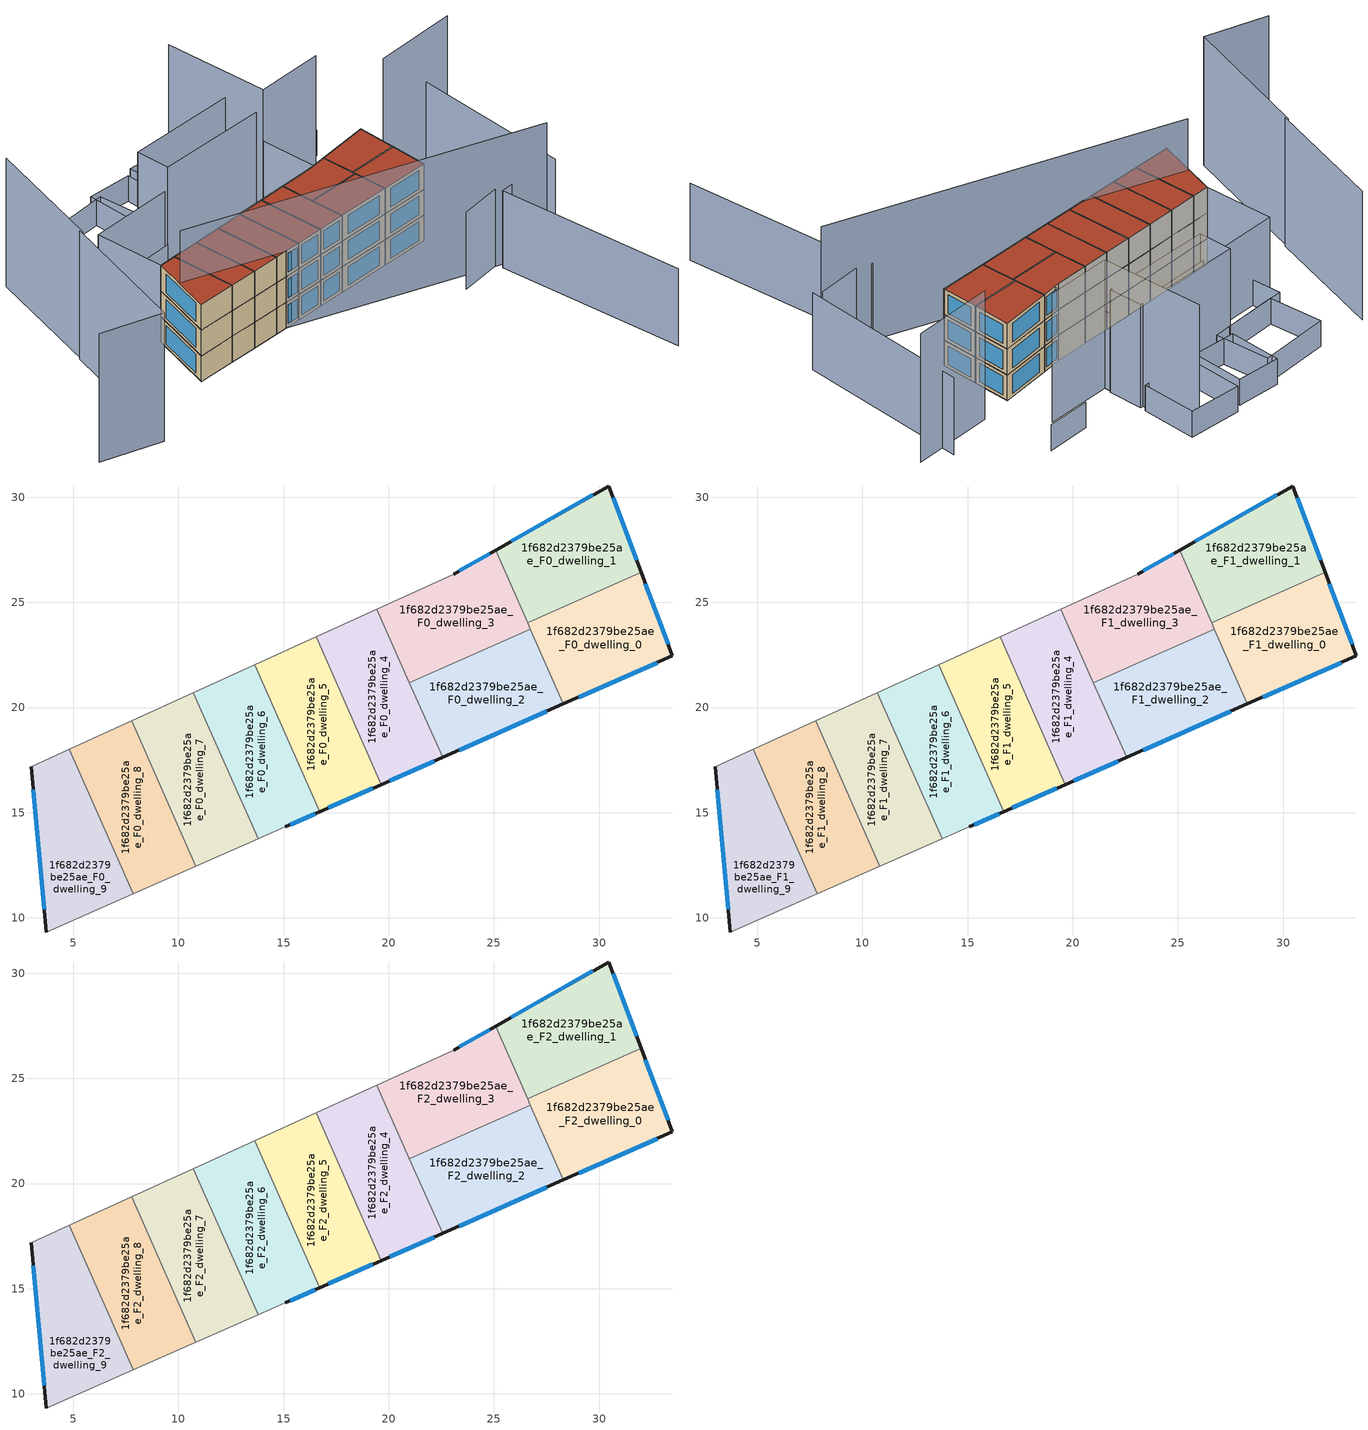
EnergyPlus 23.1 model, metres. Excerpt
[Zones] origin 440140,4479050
1f682d2379be25ae_F0_dwelling_0
 floor ground (EU_floor_Construction): 33.49,22.46 32,26.42 26.6,24.04 28.31,20.17 z0
 wall outside (EU_wall_Construction): 32,26.42 33.49,22.46 28.31,20.17 z0:3
 wall to 1f682d2379be25ae_F0_dwelling_1 (EU_wall_Construction): 26.6,24.04 32,26.42 z0:3
 wall to 1f682d2379be25ae_F0_dwelling_2 (EU_wall_Construction): 28.31,20.17 26.73,23.73 z0:3
 wall to 1f682d2379be25ae_F0_dwelling_3 (EU_wall_Construction): 26.73,23.73 26.6,24.04 z0:3
 window (EU_Window_Construction): 32.2,25.87 33.28,23.01 / 32.77,22.14 29.03,20.49 z0.42:2.58
1f682d2379be25ae_F0_dwelling_1
 floor ground (EU_floor_Construction): 32,26.42 30.45,30.53 25.08,27.47 26.6,24.04 z0
 wall outside (EU_wall_Construction): 25.08,27.47 30.45,30.53 32,26.42 z0:3
 wall to 1f682d2379be25ae_F0_dwelling_3 (EU_wall_Construction): 26.6,24.04 25.08,27.47 z0:3
 window (EU_Window_Construction): 30.66,29.96 31.78,26.99 / 25.82,27.9 29.7,30.11 z0.42:2.58
1f682d2379be25ae_F0_dwelling_2
 floor ground (EU_floor_Construction): 28.31,20.17 26.73,23.73 20.98,21.19 22.56,17.63 z0
 wall outside (EU_wall_Construction): 28.31,20.17 22.56,17.63 z0:3
 wall to 1f682d2379be25ae_F0_dwelling_3 (EU_wall_Construction): 20.98,21.19 26.73,23.73 z0:3
 wall to 1f682d2379be25ae_F0_dwelling_4 (EU_wall_Construction): 22.56,17.63 20.98,21.19 z0:3
 window (EU_Window_Construction): 27.51,19.82 23.36,17.98 z0.42:2.58
1f682d2379be25ae_F0_dwelling_3
 floor ground (EU_floor_Construction): 26.73,23.73 25.08,27.47 23.08,26.34 19.44,24.68 20.98,21.19 z0
 wall outside (EU_wall_Construction): 23.08,26.34 25.08,27.47 z0:3
 wall adiabatic (EU_wall_Construction): 19.44,24.68 23.08,26.34 z0:3
 wall to 1f682d2379be25ae_F0_dwelling_4 (EU_wall_Construction): 20.98,21.19 19.44,24.68 z0:3
 window (EU_Window_Construction): 23.36,26.5 24.8,27.32 z0.42:2.58
1f682d2379be25ae_F0_dwelling_4
 floor ground (EU_floor_Construction): 22.56,17.63 19.44,24.68 16.54,23.36 19.65,16.34 z0
 wall outside (EU_wall_Construction): 22.56,17.63 19.65,16.34 z0:3
 wall to 1f682d2379be25ae_F0_dwelling_5 (EU_wall_Construction): 19.65,16.34 16.54,23.36 z0:3
 wall adiabatic (EU_wall_Construction): 16.54,23.36 19.44,24.68 z0:3
 window (EU_Window_Construction): 22.15,17.45 20.05,16.52 z0.42:2.58
1f682d2379be25ae_F0_dwelling_5
 floor ground (EU_floor_Construction): 19.65,16.34 16.54,23.36 13.64,22.04 16.73,15.05 z0
 wall outside (EU_wall_Construction): 19.65,16.34 16.73,15.05 z0:3
 wall to 1f682d2379be25ae_F0_dwelling_6 (EU_wall_Construction): 16.73,15.05 13.64,22.04 z0:3
 wall adiabatic (EU_wall_Construction): 13.64,22.04 16.54,23.36 z0:3
 window (EU_Window_Construction): 19.24,16.16 17.13,15.23 z0.42:2.58
1f682d2379be25ae_F0_dwelling_6
 floor ground (EU_floor_Construction): 16.73,15.05 13.64,22.04 10.72,20.71 13.79,13.75 15.08,14.32 z0
 wall outside (EU_wall_Construction): 16.73,15.05 15.08,14.32 z0:3
 wall adiabatic (EU_wall_Construction): 15.08,14.32 13.79,13.75 / 10.72,20.71 13.64,22.04 z0:3
 wall to 1f682d2379be25ae_F0_dwelling_7 (EU_wall_Construction): 13.79,13.75 10.72,20.71 z0:3
 window (EU_Window_Construction): 16.5,14.95 15.31,14.42 z0.42:2.58
1f682d2379be25ae_F0_dwelling_7
 floor ground (EU_floor_Construction): 13.79,13.75 10.72,20.71 7.78,19.37 10.84,12.46 z0
 wall to 1f682d2379be25ae_F0_dwelling_8 (EU_wall_Construction): 10.84,12.46 7.78,19.37 z0:3
 wall adiabatic (EU_wall_Construction): 7.78,19.37 10.72,20.71 / 13.79,13.75 10.84,12.46 z0:3
1f682d2379be25ae_F0_dwelling_8
 floor ground (EU_floor_Construction): 10.84,12.46 7.78,19.37 4.83,18.03 7.87,11.15 z0
 wall to 1f682d2379be25ae_F0_dwelling_9 (EU_wall_Construction): 7.87,11.15 4.83,18.03 z0:3
 wall adiabatic (EU_wall_Construction): 4.83,18.03 7.78,19.37 / 10.84,12.46 7.87,11.15 z0:3
1f682d2379be25ae_F0_dwelling_9
 floor ground (EU_floor_Construction): 7.87,11.15 4.83,18.03 3,17.2 3.73,9.33 z0
 wall outside (EU_wall_Construction): 3.73,9.33 3,17.2 z0:3
 wall adiabatic (EU_wall_Construction): 3,17.2 4.83,18.03 / 7.87,11.15 3.73,9.33 z0:3
 window (EU_Window_Construction): 3.63,10.42 3.1,16.1 z0.42:2.58
1f682d2379be25ae_F1_dwelling_0
 floor to 1f682d2379be25ae_F0_dwelling_0 (EU_floor_Construction): 33.49,22.46 32,26.42 26.6,24.04 28.31,20.17 z3
 wall outside (EU_wall_Construction): 32,26.42 33.49,22.46 28.31,20.17 z3:6
 wall to 1f682d2379be25ae_F1_dwelling_1 (EU_wall_Construction): 26.6,24.04 32,26.42 z3:6
 wall to 1f682d2379be25ae_F1_dwelling_2 (EU_wall_Construction): 28.31,20.17 26.73,23.73 z3:6
 wall to 1f682d2379be25ae_F1_dwelling_3 (EU_wall_Construction): 26.73,23.73 26.6,24.04 z3:6
 window (EU_Window_Construction): 32.2,25.87 33.28,23.01 / 32.77,22.14 29.03,20.49 z3.42:5.58
1f682d2379be25ae_F1_dwelling_1
 floor to 1f682d2379be25ae_F0_dwelling_1 (EU_floor_Construction): 32,26.42 30.45,30.53 25.08,27.47 26.6,24.04 z3
 wall outside (EU_wall_Construction): 25.08,27.47 30.45,30.53 32,26.42 z3:6
 wall to 1f682d2379be25ae_F1_dwelling_3 (EU_wall_Construction): 26.6,24.04 25.08,27.47 z3:6
 window (EU_Window_Construction): 30.66,29.96 31.78,26.99 / 25.82,27.9 29.7,30.11 z3.42:5.58
1f682d2379be25ae_F1_dwelling_2
 floor to 1f682d2379be25ae_F0_dwelling_2 (EU_floor_Construction): 28.31,20.17 26.73,23.73 20.98,21.19 22.56,17.63 z3
 wall outside (EU_wall_Construction): 28.31,20.17 22.56,17.63 z3:6
 wall to 1f682d2379be25ae_F1_dwelling_3 (EU_wall_Construction): 20.98,21.19 26.73,23.73 z3:6
 wall to 1f682d2379be25ae_F1_dwelling_4 (EU_wall_Construction): 22.56,17.63 20.98,21.19 z3:6
 window (EU_Window_Construction): 27.51,19.82 23.36,17.98 z3.42:5.58
1f682d2379be25ae_F1_dwelling_3
 floor to 1f682d2379be25ae_F0_dwelling_3 (EU_floor_Construction): 26.73,23.73 25.08,27.47 23.08,26.34 19.44,24.68 20.98,21.19 z3
 wall outside (EU_wall_Construction): 23.08,26.34 25.08,27.47 z3:6
 wall adiabatic (EU_wall_Construction): 19.44,24.68 23.08,26.34 z3:6
 wall to 1f682d2379be25ae_F1_dwelling_4 (EU_wall_Construction): 20.98,21.19 19.44,24.68 z3:6
 window (EU_Window_Construction): 23.36,26.5 24.8,27.32 z3.42:5.58
1f682d2379be25ae_F1_dwelling_4
 floor to 1f682d2379be25ae_F0_dwelling_4 (EU_floor_Construction): 22.56,17.63 19.44,24.68 16.54,23.36 19.65,16.34 z3
 wall outside (EU_wall_Construction): 22.56,17.63 19.65,16.34 z3:6
 wall to 1f682d2379be25ae_F1_dwelling_5 (EU_wall_Construction): 19.65,16.34 16.54,23.36 z3:6
 wall adiabatic (EU_wall_Construction): 16.54,23.36 19.44,24.68 z3:6
 window (EU_Window_Construction): 22.15,17.45 20.05,16.52 z3.42:5.58
1f682d2379be25ae_F1_dwelling_5
 floor to 1f682d2379be25ae_F0_dwelling_5 (EU_floor_Construction): 19.65,16.34 16.54,23.36 13.64,22.04 16.73,15.05 z3
 wall outside (EU_wall_Construction): 19.65,16.34 16.73,15.05 z3:6
 wall to 1f682d2379be25ae_F1_dwelling_6 (EU_wall_Construction): 16.73,15.05 13.64,22.04 z3:6
 wall adiabatic (EU_wall_Construction): 13.64,22.04 16.54,23.36 z3:6
 window (EU_Window_Construction): 19.24,16.16 17.13,15.23 z3.42:5.58
1f682d2379be25ae_F1_dwelling_6
 floor to 1f682d2379be25ae_F0_dwelling_6 (EU_floor_Construction): 16.73,15.05 13.64,22.04 10.72,20.71 13.79,13.75 15.08,14.32 z3
 wall outside (EU_wall_Construction): 16.73,15.05 15.08,14.32 z3:6
 wall adiabatic (EU_wall_Construction): 15.08,14.32 13.79,13.75 / 10.72,20.71 13.64,22.04 z3:6
 wall to 1f682d2379be25ae_F1_dwelling_7 (EU_wall_Construction): 13.79,13.75 10.72,20.71 z3:6
 window (EU_Window_Construction): 16.5,14.95 15.31,14.42 z3.42:5.58
1f682d2379be25ae_F1_dwelling_7
 floor to 1f682d2379be25ae_F0_dwelling_7 (EU_floor_Construction): 13.79,13.75 10.72,20.71 7.78,19.37 10.84,12.46 z3
 wall to 1f682d2379be25ae_F1_dwelling_8 (EU_wall_Construction): 10.84,12.46 7.78,19.37 z3:6
 wall adiabatic (EU_wall_Construction): 7.78,19.37 10.72,20.71 / 13.79,13.75 10.84,12.46 z3:6
1f682d2379be25ae_F1_dwelling_8
 floor to 1f682d2379be25ae_F0_dwelling_8 (EU_floor_Construction): 10.84,12.46 7.78,19.37 4.83,18.03 7.87,11.15 z3
 wall to 1f682d2379be25ae_F1_dwelling_9 (EU_wall_Construction): 7.87,11.15 4.83,18.03 z3:6
 wall adiabatic (EU_wall_Construction): 4.83,18.03 7.78,19.37 / 10.84,12.46 7.87,11.15 z3:6
1f682d2379be25ae_F1_dwelling_9
 floor to 1f682d2379be25ae_F0_dwelling_9 (EU_floor_Construction): 7.87,11.15 4.83,18.03 3,17.2 3.73,9.33 z3
 wall outside (EU_wall_Construction): 3.73,9.33 3,17.2 z3:6
 wall adiabatic (EU_wall_Construction): 3,17.2 4.83,18.03 / 7.87,11.15 3.73,9.33 z3:6
 window (EU_Window_Construction): 3.63,10.42 3.1,16.1 z3.42:5.58
1f682d2379be25ae_F2_dwelling_0
 floor to 1f682d2379be25ae_F1_dwelling_0 (EU_floor_Construction): 33.49,22.46 32,26.42 26.6,24.04 28.31,20.17 z6
 wall outside (EU_wall_Construction): 32,26.42 33.49,22.46 28.31,20.17 z6:9
 wall to 1f682d2379be25ae_F2_dwelling_1 (EU_wall_Construction): 26.6,24.04 32,26.42 z6:9
 wall to 1f682d2379be25ae_F2_dwelling_2 (EU_wall_Construction): 28.31,20.17 26.73,23.73 z6:9
 wall to 1f682d2379be25ae_F2_dwelling_3 (EU_wall_Construction): 26.73,23.73 26.6,24.04 z6:9
 window (EU_Window_Construction): 32.2,25.87 33.28,23.01 / 32.77,22.14 29.03,20.49 z6.42:8.58
 roof outside (EU_roof_Construction): 32,26.42 33.49,22.46 28.31,20.17 26.6,24.04 z9
1f682d2379be25ae_F2_dwelling_1
 floor to 1f682d2379be25ae_F1_dwelling_1 (EU_floor_Construction): 32,26.42 30.45,30.53 25.08,27.47 26.6,24.04 z6
 wall outside (EU_wall_Construction): 25.08,27.47 30.45,30.53 32,26.42 z6:9
 wall to 1f682d2379be25ae_F2_dwelling_3 (EU_wall_Construction): 26.6,24.04 25.08,27.47 z6:9
 window (EU_Window_Construction): 30.66,29.96 31.78,26.99 / 25.82,27.9 29.7,30.11 z6.42:8.58
 roof outside (EU_roof_Construction): 30.45,30.53 32,26.42 26.6,24.04 25.08,27.47 z9
1f682d2379be25ae_F2_dwelling_2
 floor to 1f682d2379be25ae_F1_dwelling_2 (EU_floor_Construction): 28.31,20.17 26.73,23.73 20.98,21.19 22.56,17.63 z6
 wall outside (EU_wall_Construction): 28.31,20.17 22.56,17.63 z6:9
 wall to 1f682d2379be25ae_F2_dwelling_3 (EU_wall_Construction): 20.98,21.19 26.73,23.73 z6:9
 wall to 1f682d2379be25ae_F2_dwelling_4 (EU_wall_Construction): 22.56,17.63 20.98,21.19 z6:9
 window (EU_Window_Construction): 27.51,19.82 23.36,17.98 z6.42:8.58
 roof outside (EU_roof_Construction): 26.73,23.73 28.31,20.17 22.56,17.63 20.98,21.19 z9
1f682d2379be25ae_F2_dwelling_3
 floor to 1f682d2379be25ae_F1_dwelling_3 (EU_floor_Construction): 26.73,23.73 25.08,27.47 23.08,26.34 19.44,24.68 20.98,21.19 z6
 wall outside (EU_wall_Construction): 23.08,26.34 25.08,27.47 z6:9
 wall adiabatic (EU_wall_Construction): 19.44,24.68 23.08,26.34 z6:9
 wall to 1f682d2379be25ae_F2_dwelling_4 (EU_wall_Construction): 20.98,21.19 19.44,24.68 z6:9
 window (EU_Window_Construction): 23.36,26.5 24.8,27.32 z6.42:8.58
 roof outside (EU_roof_Construction): 25.08,27.47 26.73,23.73 20.98,21.19 19.44,24.68 23.08,26.34 z9
1f682d2379be25ae_F2_dwelling_4
 floor to 1f682d2379be25ae_F1_dwelling_4 (EU_floor_Construction): 22.56,17.63 19.44,24.68 16.54,23.36 19.65,16.34 z6
 wall outside (EU_wall_Construction): 22.56,17.63 19.65,16.34 z6:9
 wall to 1f682d2379be25ae_F2_dwelling_5 (EU_wall_Construction): 19.65,16.34 16.54,23.36 z6:9
 wall adiabatic (EU_wall_Construction): 16.54,23.36 19.44,24.68 z6:9
 window (EU_Window_Construction): 22.15,17.45 20.05,16.52 z6.42:8.58
 roof outside (EU_roof_Construction): 19.44,24.68 22.56,17.63 19.65,16.34 16.54,23.36 z9
1f682d2379be25ae_F2_dwelling_5
 floor to 1f682d2379be25ae_F1_dwelling_5 (EU_floor_Construction): 19.65,16.34 16.54,23.36 13.64,22.04 16.73,15.05 z6
 wall outside (EU_wall_Construction): 19.65,16.34 16.73,15.05 z6:9
 wall to 1f682d2379be25ae_F2_dwelling_6 (EU_wall_Construction): 16.73,15.05 13.64,22.04 z6:9
 wall adiabatic (EU_wall_Construction): 13.64,22.04 16.54,23.36 z6:9
 window (EU_Window_Construction): 19.24,16.16 17.13,15.23 z6.42:8.58
 roof outside (EU_roof_Construction): 16.54,23.36 19.65,16.34 16.73,15.05 13.64,22.04 z9
1f682d2379be25ae_F2_dwelling_6
 floor to 1f682d2379be25ae_F1_dwelling_6 (EU_floor_Construction): 16.73,15.05 13.64,22.04 10.72,20.71 13.79,13.75 15.08,14.32 z6
 wall outside (EU_wall_Construction): 16.73,15.05 15.08,14.32 z6:9
 wall adiabatic (EU_wall_Construction): 15.08,14.32 13.79,13.75 / 10.72,20.71 13.64,22.04 z6:9
 wall to 1f682d2379be25ae_F2_dwelling_7 (EU_wall_Construction): 13.79,13.75 10.72,20.71 z6:9
 window (EU_Window_Construction): 16.5,14.95 15.31,14.42 z6.42:8.58
 roof outside (EU_roof_Construction): 13.64,22.04 16.73,15.05 15.08,14.32 13.79,13.75 10.72,20.71 z9
1f682d2379be25ae_F2_dwelling_7
 floor to 1f682d2379be25ae_F1_dwelling_7 (EU_floor_Construction): 13.79,13.75 10.72,20.71 7.78,19.37 10.84,12.46 z6
 wall to 1f682d2379be25ae_F2_dwelling_8 (EU_wall_Construction): 10.84,12.46 7.78,19.37 z6:9
 wall adiabatic (EU_wall_Construction): 7.78,19.37 10.72,20.71 / 13.79,13.75 10.84,12.46 z6:9
 roof outside (EU_roof_Construction): 10.72,20.71 13.79,13.75 10.84,12.46 7.78,19.37 z9
1f682d2379be25ae_F2_dwelling_8
 floor to 1f682d2379be25ae_F1_dwelling_8 (EU_floor_Construction): 10.84,12.46 7.78,19.37 4.83,18.03 7.87,11.15 z6
 wall to 1f682d2379be25ae_F2_dwelling_9 (EU_wall_Construction): 7.87,11.15 4.83,18.03 z6:9
 wall adiabatic (EU_wall_Construction): 4.83,18.03 7.78,19.37 / 10.84,12.46 7.87,11.15 z6:9
 roof outside (EU_roof_Construction): 7.78,19.37 10.84,12.46 7.87,11.15 4.83,18.03 z9
1f682d2379be25ae_F2_dwelling_9
 floor to 1f682d2379be25ae_F1_dwelling_9 (EU_floor_Construction): 7.87,11.15 4.83,18.03 3,17.2 3.73,9.33 z6
 wall outside (EU_wall_Construction): 3.73,9.33 3,17.2 z6:9
 wall adiabatic (EU_wall_Construction): 3,17.2 4.83,18.03 / 7.87,11.15 3.73,9.33 z6:9
 window (EU_Window_Construction): 3.63,10.42 3.1,16.1 z6.42:8.58
 roof outside (EU_roof_Construction): 4.83,18.03 7.87,11.15 3.73,9.33 3,17.2 z9
shading: 33.66,13.12 38.06,15.64 / 48.18,-4.35 38.42,15.02 / 38.42,15.02 44.37,18.01 / 45.33,17.78 39.05,36.83 / 23.66,26.6 3,17.2 / 3,17.2 -0.31,24.46 / -0.31,24.46 20.35,33.86 / 20.35,33.86 23.66,26.6 z0:9; 3.5,13.7 43.5,15.87 / -5.32,17.82 -3.83,1.51 / -3.83,1.51 -11.06,0.85 / -6.58,32.13 -5.14,17.55 / 28.05,35.72 20.95,32.46 / 20.95,32.46 15.95,43.36 / 42.51,36.64 33.79,32.5 z0:15; 30.17,40.11 25.53,37.91 / 9.51,28.53 2.24,25.01 / 2.24,25.01 0.52,28.55 / 0.52,28.55 7.8,32.07 / 7.8,32.07 9.51,28.53 / 9.18,32.78 1.8,29.06 / 1.8,29.06 -1.03,34.69 / -1.03,34.69 6.35,38.41 / 6.35,38.41 9.18,32.78 / 10.36,40.58 12.44,34.85 / 12.44,34.85 7.64,33.11 / 7.64,33.11 5.56,38.84 / 5.56,38.84 10.36,40.58 / 13.24,35.53 11.02,41.56 / 11.02,41.56 16.82,43.69 / 16.82,43.69 19.04,37.66 / 19.04,37.66 13.24,35.53 z0:3; 7.3,31.84 19.23,36.97 / 19.23,36.97 20.79,33.35 / 20.79,33.35 8.86,28.22 / 8.86,28.22 7.3,31.84 z0:12
[Building]
EU S2 Campaign: North Axis=0; Terrain=City; Solar Distribution=FullExterior
[Site:Location]
Madrid: Latitude=40.5; Longitude=-3.5; Time Zone=1; Elevation=609
[SizingPeriod:WeatherFileDays]
AnnualSizingPeriod: Begin Month=1; Begin Day of Month=1; End Month=12; End Day of Month=31; Day of Week for Start Day=Monday; Use Weather File Daylight Saving Period=No; Use Weather File Rain and Snow Indicators=No
[MATERIAL]
EU_InternalMass_Material: Roughness=MediumRough; Thickness=0.1; Conductivity=1; Density=1800; Specific Heat=900; Thermal Absorptance=0.9; Solar Absorptance=0.7; Visible Absorptance=0.7
[MATERIAL:NOMASS] Roughness=MediumRough; Thermal Absorptance=0.9; Solar Absorptance=0.7; Visible Absorptance=0.7
Name | Thermal Resistance
EU_wall_NoMass | 1.60022
EU_roof_NoMass | 1.57597
EU_floor_NoMass | 0.470652
[WINDOWMATERIAL:SIMPLEGLAZINGSYSTEM]
EU_Window_SimpleGlazing: UFactor=3.28802; Solar Heat Gain Coefficient=0.85; Visible Transmittance=0.85
[CONSTRUCTION]
EU_wall_Construction: EU_wall_NoMass
EU_roof_Construction: EU_roof_NoMass
EU_floor_Construction: EU_floor_NoMass
EU_InternalMass_Construction: EU_InternalMass_Material
EU_Window_Construction: EU_Window_SimpleGlazing
[ZONE] Type=1; Multiplier=1; Ceiling Height=autocalculate; Floor Area=autocalculate; Part of Total Floor Area=Yes
Name | Volume
1f682d2379be25ae_F0_dwelling_0; 1f682d2379be25ae_F1_dwelling_0; 1f682d2379be25ae_F2_dwelling_0; 1f682d2379be25ae_F0_dwelling_4; 1f682d2379be25ae_F1_dwelling_4; 1f682d2379be25ae_F2_dwelling_4 | 73.4059
1f682d2379be25ae_F0_dwelling_1; 1f682d2379be25ae_F1_dwelling_1; 1f682d2379be25ae_F2_dwelling_1 | 73.4246
1f682d2379be25ae_F0_dwelling_2; 1f682d2379be25ae_F1_dwelling_2; 1f682d2379be25ae_F2_dwelling_2 | 73.4147
1f682d2379be25ae_F0_dwelling_3; 1f682d2379be25ae_F1_dwelling_3; 1f682d2379be25ae_F2_dwelling_3 | 73.4033
1f682d2379be25ae_F0_dwelling_5; 1f682d2379be25ae_F1_dwelling_5; 1f682d2379be25ae_F2_dwelling_5 | 73.3989
1f682d2379be25ae_F0_dwelling_6; 1f682d2379be25ae_F1_dwelling_6; 1f682d2379be25ae_F2_dwelling_6 | 73.4187
1f682d2379be25ae_F0_dwelling_7; 1f682d2379be25ae_F1_dwelling_7; 1f682d2379be25ae_F2_dwelling_7 | 73.4114
1f682d2379be25ae_F0_dwelling_8; 1f682d2379be25ae_F1_dwelling_8; 1f682d2379be25ae_F2_dwelling_8 | 73.407
1f682d2379be25ae_F0_dwelling_9; 1f682d2379be25ae_F1_dwelling_9; 1f682d2379be25ae_F2_dwelling_9 | 73.4106
[INTERNALMASS] Construction=EU_InternalMass_Construction
Name | Zone or ZoneList | Surface Area
1f682d2379be25ae_F0_dwelling_0_EU_InternalMass | 1f682d2379be25ae_F0_dwelling_0 | 24.4673
1f682d2379be25ae_F0_dwelling_1_EU_InternalMass | 1f682d2379be25ae_F0_dwelling_1 | 24.473
1f682d2379be25ae_F0_dwelling_2_EU_InternalMass | 1f682d2379be25ae_F0_dwelling_2 | 24.4724
1f682d2379be25ae_F0_dwelling_3_EU_InternalMass | 1f682d2379be25ae_F0_dwelling_3 | 24.4677
1f682d2379be25ae_F0_dwelling_4_EU_InternalMass | 1f682d2379be25ae_F0_dwelling_4 | 24.4688
1f682d2379be25ae_F0_dwelling_5_EU_InternalMass | 1f682d2379be25ae_F0_dwelling_5 | 24.4663
1f682d2379be25ae_F0_dwelling_6_EU_InternalMass | 1f682d2379be25ae_F0_dwelling_6 | 24.473
1f682d2379be25ae_F0_dwelling_7_EU_InternalMass | 1f682d2379be25ae_F0_dwelling_7 | 24.4704
1f682d2379be25ae_F0_dwelling_8_EU_InternalMass | 1f682d2379be25ae_F0_dwelling_8 | 24.469
1f682d2379be25ae_F0_dwelling_9_EU_InternalMass | 1f682d2379be25ae_F0_dwelling_9 | 24.4702
1f682d2379be25ae_F1_dwelling_0_EU_InternalMass | 1f682d2379be25ae_F1_dwelling_0 | 24.4673
1f682d2379be25ae_F1_dwelling_1_EU_InternalMass | 1f682d2379be25ae_F1_dwelling_1 | 24.473
1f682d2379be25ae_F1_dwelling_2_EU_InternalMass | 1f682d2379be25ae_F1_dwelling_2 | 24.4724
1f682d2379be25ae_F1_dwelling_3_EU_InternalMass | 1f682d2379be25ae_F1_dwelling_3 | 24.4677
1f682d2379be25ae_F1_dwelling_4_EU_InternalMass | 1f682d2379be25ae_F1_dwelling_4 | 24.4688
1f682d2379be25ae_F1_dwelling_5_EU_InternalMass | 1f682d2379be25ae_F1_dwelling_5 | 24.4663
1f682d2379be25ae_F1_dwelling_6_EU_InternalMass | 1f682d2379be25ae_F1_dwelling_6 | 24.473
1f682d2379be25ae_F1_dwelling_7_EU_InternalMass | 1f682d2379be25ae_F1_dwelling_7 | 24.4704
1f682d2379be25ae_F1_dwelling_8_EU_InternalMass | 1f682d2379be25ae_F1_dwelling_8 | 24.469
1f682d2379be25ae_F1_dwelling_9_EU_InternalMass | 1f682d2379be25ae_F1_dwelling_9 | 24.4702
1f682d2379be25ae_F2_dwelling_0_EU_InternalMass | 1f682d2379be25ae_F2_dwelling_0 | 24.4673
1f682d2379be25ae_F2_dwelling_1_EU_InternalMass | 1f682d2379be25ae_F2_dwelling_1 | 24.473
1f682d2379be25ae_F2_dwelling_2_EU_InternalMass | 1f682d2379be25ae_F2_dwelling_2 | 24.4724
1f682d2379be25ae_F2_dwelling_3_EU_InternalMass | 1f682d2379be25ae_F2_dwelling_3 | 24.4677
1f682d2379be25ae_F2_dwelling_4_EU_InternalMass | 1f682d2379be25ae_F2_dwelling_4 | 24.4688
1f682d2379be25ae_F2_dwelling_5_EU_InternalMass | 1f682d2379be25ae_F2_dwelling_5 | 24.4663
1f682d2379be25ae_F2_dwelling_6_EU_InternalMass | 1f682d2379be25ae_F2_dwelling_6 | 24.473
1f682d2379be25ae_F2_dwelling_7_EU_InternalMass | 1f682d2379be25ae_F2_dwelling_7 | 24.4704
1f682d2379be25ae_F2_dwelling_8_EU_InternalMass | 1f682d2379be25ae_F2_dwelling_8 | 24.469
1f682d2379be25ae_F2_dwelling_9_EU_InternalMass | 1f682d2379be25ae_F2_dwelling_9 | 24.4702
[OTHEREQUIPMENT] Fuel Type=Electricity; Design Level Calculation Method=Watts/Area; Power per Zone Floor Area=1; Fraction Latent=0; Fraction Radiant=0; Fraction Lost=0; Carbon Dioxide Generation Rate=0; EndUse Subcategory=EU_Step8_InternalGains
Name | Zone or ZoneList or Space or SpaceList | Schedule
EU_Step8_InternalGain_1f682d2379be25ae_F0_dwelling_0_f000 | 1f682d2379be25ae_F0_dwelling_0 | EU_Step8_GainSchedule_1f682d2379be25ae_F0_dwelling_0_f000
EU_Step8_InternalGain_1f682d2379be25ae_F0_dwelling_1_f000 | 1f682d2379be25ae_F0_dwelling_1 | EU_Step8_GainSchedule_1f682d2379be25ae_F0_dwelling_1_f000
EU_Step8_InternalGain_1f682d2379be25ae_F0_dwelling_2_f000 | 1f682d2379be25ae_F0_dwelling_2 | EU_Step8_GainSchedule_1f682d2379be25ae_F0_dwelling_2_f000
EU_Step8_InternalGain_1f682d2379be25ae_F0_dwelling_3_f000 | 1f682d2379be25ae_F0_dwelling_3 | EU_Step8_GainSchedule_1f682d2379be25ae_F0_dwelling_3_f000
EU_Step8_InternalGain_1f682d2379be25ae_F0_dwelling_4_f000 | 1f682d2379be25ae_F0_dwelling_4 | EU_Step8_GainSchedule_1f682d2379be25ae_F0_dwelling_4_f000
EU_Step8_InternalGain_1f682d2379be25ae_F0_dwelling_5_f000 | 1f682d2379be25ae_F0_dwelling_5 | EU_Step8_GainSchedule_1f682d2379be25ae_F0_dwelling_5_f000
EU_Step8_InternalGain_1f682d2379be25ae_F0_dwelling_6_f000 | 1f682d2379be25ae_F0_dwelling_6 | EU_Step8_GainSchedule_1f682d2379be25ae_F0_dwelling_6_f000
EU_Step8_InternalGain_1f682d2379be25ae_F0_dwelling_7_f000 | 1f682d2379be25ae_F0_dwelling_7 | EU_Step8_GainSchedule_1f682d2379be25ae_F0_dwelling_7_f000
EU_Step8_InternalGain_1f682d2379be25ae_F0_dwelling_8_f000 | 1f682d2379be25ae_F0_dwelling_8 | EU_Step8_GainSchedule_1f682d2379be25ae_F0_dwelling_8_f000
EU_Step8_InternalGain_1f682d2379be25ae_F0_dwelling_9_f000 | 1f682d2379be25ae_F0_dwelling_9 | EU_Step8_GainSchedule_1f682d2379be25ae_F0_dwelling_9_f000
EU_Step8_InternalGain_1f682d2379be25ae_F1_dwelling_0_f000 | 1f682d2379be25ae_F1_dwelling_0 | EU_Step8_GainSchedule_1f682d2379be25ae_F1_dwelling_0_f000
EU_Step8_InternalGain_1f682d2379be25ae_F1_dwelling_1_f000 | 1f682d2379be25ae_F1_dwelling_1 | EU_Step8_GainSchedule_1f682d2379be25ae_F1_dwelling_1_f000
EU_Step8_InternalGain_1f682d2379be25ae_F1_dwelling_2_f000 | 1f682d2379be25ae_F1_dwelling_2 | EU_Step8_GainSchedule_1f682d2379be25ae_F1_dwelling_2_f000
EU_Step8_InternalGain_1f682d2379be25ae_F1_dwelling_3_f000 | 1f682d2379be25ae_F1_dwelling_3 | EU_Step8_GainSchedule_1f682d2379be25ae_F1_dwelling_3_f000
EU_Step8_InternalGain_1f682d2379be25ae_F1_dwelling_4_f000 | 1f682d2379be25ae_F1_dwelling_4 | EU_Step8_GainSchedule_1f682d2379be25ae_F1_dwelling_4_f000
EU_Step8_InternalGain_1f682d2379be25ae_F1_dwelling_5_f000 | 1f682d2379be25ae_F1_dwelling_5 | EU_Step8_GainSchedule_1f682d2379be25ae_F1_dwelling_5_f000
EU_Step8_InternalGain_1f682d2379be25ae_F1_dwelling_6_f000 | 1f682d2379be25ae_F1_dwelling_6 | EU_Step8_GainSchedule_1f682d2379be25ae_F1_dwelling_6_f000
EU_Step8_InternalGain_1f682d2379be25ae_F1_dwelling_7_f000 | 1f682d2379be25ae_F1_dwelling_7 | EU_Step8_GainSchedule_1f682d2379be25ae_F1_dwelling_7_f000
EU_Step8_InternalGain_1f682d2379be25ae_F1_dwelling_8_f000 | 1f682d2379be25ae_F1_dwelling_8 | EU_Step8_GainSchedule_1f682d2379be25ae_F1_dwelling_8_f000
EU_Step8_InternalGain_1f682d2379be25ae_F1_dwelling_9_f000 | 1f682d2379be25ae_F1_dwelling_9 | EU_Step8_GainSchedule_1f682d2379be25ae_F1_dwelling_9_f000
EU_Step8_InternalGain_1f682d2379be25ae_F2_dwelling_0_f000 | 1f682d2379be25ae_F2_dwelling_0 | EU_Step8_GainSchedule_1f682d2379be25ae_F2_dwelling_0_f000
EU_Step8_InternalGain_1f682d2379be25ae_F2_dwelling_1_f000 | 1f682d2379be25ae_F2_dwelling_1 | EU_Step8_GainSchedule_1f682d2379be25ae_F2_dwelling_1_f000
EU_Step8_InternalGain_1f682d2379be25ae_F2_dwelling_2_f000 | 1f682d2379be25ae_F2_dwelling_2 | EU_Step8_GainSchedule_1f682d2379be25ae_F2_dwelling_2_f000
EU_Step8_InternalGain_1f682d2379be25ae_F2_dwelling_3_f000 | 1f682d2379be25ae_F2_dwelling_3 | EU_Step8_GainSchedule_1f682d2379be25ae_F2_dwelling_3_f000
EU_Step8_InternalGain_1f682d2379be25ae_F2_dwelling_4_f000 | 1f682d2379be25ae_F2_dwelling_4 | EU_Step8_GainSchedule_1f682d2379be25ae_F2_dwelling_4_f000
EU_Step8_InternalGain_1f682d2379be25ae_F2_dwelling_5_f000 | 1f682d2379be25ae_F2_dwelling_5 | EU_Step8_GainSchedule_1f682d2379be25ae_F2_dwelling_5_f000
EU_Step8_InternalGain_1f682d2379be25ae_F2_dwelling_6_f000 | 1f682d2379be25ae_F2_dwelling_6 | EU_Step8_GainSchedule_1f682d2379be25ae_F2_dwelling_6_f000
EU_Step8_InternalGain_1f682d2379be25ae_F2_dwelling_7_f000 | 1f682d2379be25ae_F2_dwelling_7 | EU_Step8_GainSchedule_1f682d2379be25ae_F2_dwelling_7_f000
EU_Step8_InternalGain_1f682d2379be25ae_F2_dwelling_8_f000 | 1f682d2379be25ae_F2_dwelling_8 | EU_Step8_GainSchedule_1f682d2379be25ae_F2_dwelling_8_f000
EU_Step8_InternalGain_1f682d2379be25ae_F2_dwelling_9_f000 | 1f682d2379be25ae_F2_dwelling_9 | EU_Step8_GainSchedule_1f682d2379be25ae_F2_dwelling_9_f000
[ZONEVENTILATION:DESIGNFLOWRATE] Schedule=EU_AlwaysOn; Design Flow Rate Calculation Method=AirChanges/Hour; Air Changes per Hour=0.480704; Ventilation Type=Natural; Fan Pressure Rise=0; Fan Total Efficiency=1; Constant Term Coefficient=1; Temperature Term Coefficient=0; Velocity Term Coefficient=0; Velocity Squared Term Coefficient=0; Minimum Indoor Temperature=-100; Maximum Indoor Temperature=100; Delta Temperature=-100; Minimum Outdoor Temperature=-100; Maximum Outdoor Temperature=100; Maximum Wind Speed=40
Name | Zone or ZoneList or Space or SpaceList
EU_ConstantAir_1f682d2379be25ae_F0_dwelling_0 | 1f682d2379be25ae_F0_dwelling_0
EU_ConstantAir_1f682d2379be25ae_F0_dwelling_1 | 1f682d2379be25ae_F0_dwelling_1
EU_ConstantAir_1f682d2379be25ae_F0_dwelling_2 | 1f682d2379be25ae_F0_dwelling_2
EU_ConstantAir_1f682d2379be25ae_F0_dwelling_3 | 1f682d2379be25ae_F0_dwelling_3
EU_ConstantAir_1f682d2379be25ae_F0_dwelling_4 | 1f682d2379be25ae_F0_dwelling_4
EU_ConstantAir_1f682d2379be25ae_F0_dwelling_5 | 1f682d2379be25ae_F0_dwelling_5
EU_ConstantAir_1f682d2379be25ae_F0_dwelling_6 | 1f682d2379be25ae_F0_dwelling_6
EU_ConstantAir_1f682d2379be25ae_F0_dwelling_7 | 1f682d2379be25ae_F0_dwelling_7
EU_ConstantAir_1f682d2379be25ae_F0_dwelling_8 | 1f682d2379be25ae_F0_dwelling_8
EU_ConstantAir_1f682d2379be25ae_F0_dwelling_9 | 1f682d2379be25ae_F0_dwelling_9
EU_ConstantAir_1f682d2379be25ae_F1_dwelling_0 | 1f682d2379be25ae_F1_dwelling_0
EU_ConstantAir_1f682d2379be25ae_F1_dwelling_1 | 1f682d2379be25ae_F1_dwelling_1
EU_ConstantAir_1f682d2379be25ae_F1_dwelling_2 | 1f682d2379be25ae_F1_dwelling_2
EU_ConstantAir_1f682d2379be25ae_F1_dwelling_3 | 1f682d2379be25ae_F1_dwelling_3
EU_ConstantAir_1f682d2379be25ae_F1_dwelling_4 | 1f682d2379be25ae_F1_dwelling_4
EU_ConstantAir_1f682d2379be25ae_F1_dwelling_5 | 1f682d2379be25ae_F1_dwelling_5
EU_ConstantAir_1f682d2379be25ae_F1_dwelling_6 | 1f682d2379be25ae_F1_dwelling_6
EU_ConstantAir_1f682d2379be25ae_F1_dwelling_7 | 1f682d2379be25ae_F1_dwelling_7
EU_ConstantAir_1f682d2379be25ae_F1_dwelling_8 | 1f682d2379be25ae_F1_dwelling_8
EU_ConstantAir_1f682d2379be25ae_F1_dwelling_9 | 1f682d2379be25ae_F1_dwelling_9
EU_ConstantAir_1f682d2379be25ae_F2_dwelling_0 | 1f682d2379be25ae_F2_dwelling_0
EU_ConstantAir_1f682d2379be25ae_F2_dwelling_1 | 1f682d2379be25ae_F2_dwelling_1
EU_ConstantAir_1f682d2379be25ae_F2_dwelling_2 | 1f682d2379be25ae_F2_dwelling_2
EU_ConstantAir_1f682d2379be25ae_F2_dwelling_3 | 1f682d2379be25ae_F2_dwelling_3
EU_ConstantAir_1f682d2379be25ae_F2_dwelling_4 | 1f682d2379be25ae_F2_dwelling_4
EU_ConstantAir_1f682d2379be25ae_F2_dwelling_5 | 1f682d2379be25ae_F2_dwelling_5
EU_ConstantAir_1f682d2379be25ae_F2_dwelling_6 | 1f682d2379be25ae_F2_dwelling_6
EU_ConstantAir_1f682d2379be25ae_F2_dwelling_7 | 1f682d2379be25ae_F2_dwelling_7
EU_ConstantAir_1f682d2379be25ae_F2_dwelling_8 | 1f682d2379be25ae_F2_dwelling_8
EU_ConstantAir_1f682d2379be25ae_F2_dwelling_9 | 1f682d2379be25ae_F2_dwelling_9
[HVACTEMPLATE:THERMOSTAT] Constant Heating Setpoint=20; Constant Cooling Setpoint=50
EU_HeatOnly_1f682d2379be25ae_F0_dwelling_0; EU_HeatOnly_1f682d2379be25ae_F0_dwelling_1; EU_HeatOnly_1f682d2379be25ae_F0_dwelling_2; EU_HeatOnly_1f682d2379be25ae_F0_dwelling_3; EU_HeatOnly_1f682d2379be25ae_F0_dwelling_4; EU_HeatOnly_1f682d2379be25ae_F0_dwelling_5; EU_HeatOnly_1f682d2379be25ae_F0_dwelling_6; EU_HeatOnly_1f682d2379be25ae_F0_dwelling_7; EU_HeatOnly_1f682d2379be25ae_F0_dwelling_8; EU_HeatOnly_1f682d2379be25ae_F0_dwelling_9; EU_HeatOnly_1f682d2379be25ae_F1_dwelling_0; EU_HeatOnly_1f682d2379be25ae_F1_dwelling_1; EU_HeatOnly_1f682d2379be25ae_F1_dwelling_2; EU_HeatOnly_1f682d2379be25ae_F1_dwelling_3; EU_HeatOnly_1f682d2379be25ae_F1_dwelling_4; EU_HeatOnly_1f682d2379be25ae_F1_dwelling_5; EU_HeatOnly_1f682d2379be25ae_F1_dwelling_6; EU_HeatOnly_1f682d2379be25ae_F1_dwelling_7; EU_HeatOnly_1f682d2379be25ae_F1_dwelling_8; EU_HeatOnly_1f682d2379be25ae_F1_dwelling_9; EU_HeatOnly_1f682d2379be25ae_F2_dwelling_0; EU_HeatOnly_1f682d2379be25ae_F2_dwelling_1; EU_HeatOnly_1f682d2379be25ae_F2_dwelling_2; EU_HeatOnly_1f682d2379be25ae_F2_dwelling_3; EU_HeatOnly_1f682d2379be25ae_F2_dwelling_4; EU_HeatOnly_1f682d2379be25ae_F2_dwelling_5; EU_HeatOnly_1f682d2379be25ae_F2_dwelling_6; EU_HeatOnly_1f682d2379be25ae_F2_dwelling_7; EU_HeatOnly_1f682d2379be25ae_F2_dwelling_8; EU_HeatOnly_1f682d2379be25ae_F2_dwelling_9
[HVACTEMPLATE:ZONE:IDEALLOADSAIRSYSTEM] System Availability Schedule=EU_AlwaysOn; Maximum Heating Supply Air Temperature=50; Minimum Cooling Supply Air Temperature=13; Maximum Heating Supply Air Humidity Ratio=0.0156; Minimum Cooling Supply Air Humidity Ratio=0.0077; Heating Limit=NoLimit; Cooling Limit=NoLimit; Heating Availability Schedule=EU_AlwaysOn; Cooling Availability Schedule=EU_CoolingOff; Dehumidification Control Type=ConstantSensibleHeatRatio; Cooling Sensible Heat Ratio=0.7; Dehumidification Setpoint=60; Humidification Control Type=None; Humidification Setpoint=30; Outdoor Air Method=None; Outdoor Air Flow Rate per Person=0.00944; Outdoor Air Flow Rate per Zone Floor Area=0; Outdoor Air Flow Rate per Zone=0; Demand Controlled Ventilation Type=None; Outdoor Air Economizer Type=NoEconomizer; Heat Recovery Type=None; Sensible Heat Recovery Effectiveness=0.7; Latent Heat Recovery Effectiveness=0.65
Name | Template Thermostat
1f682d2379be25ae_F0_dwelling_0 | EU_HeatOnly_1f682d2379be25ae_F0_dwelling_0
1f682d2379be25ae_F0_dwelling_1 | EU_HeatOnly_1f682d2379be25ae_F0_dwelling_1
1f682d2379be25ae_F0_dwelling_2 | EU_HeatOnly_1f682d2379be25ae_F0_dwelling_2
1f682d2379be25ae_F0_dwelling_3 | EU_HeatOnly_1f682d2379be25ae_F0_dwelling_3
1f682d2379be25ae_F0_dwelling_4 | EU_HeatOnly_1f682d2379be25ae_F0_dwelling_4
1f682d2379be25ae_F0_dwelling_5 | EU_HeatOnly_1f682d2379be25ae_F0_dwelling_5
1f682d2379be25ae_F0_dwelling_6 | EU_HeatOnly_1f682d2379be25ae_F0_dwelling_6
1f682d2379be25ae_F0_dwelling_7 | EU_HeatOnly_1f682d2379be25ae_F0_dwelling_7
1f682d2379be25ae_F0_dwelling_8 | EU_HeatOnly_1f682d2379be25ae_F0_dwelling_8
1f682d2379be25ae_F0_dwelling_9 | EU_HeatOnly_1f682d2379be25ae_F0_dwelling_9
1f682d2379be25ae_F1_dwelling_0 | EU_HeatOnly_1f682d2379be25ae_F1_dwelling_0
1f682d2379be25ae_F1_dwelling_1 | EU_HeatOnly_1f682d2379be25ae_F1_dwelling_1
1f682d2379be25ae_F1_dwelling_2 | EU_HeatOnly_1f682d2379be25ae_F1_dwelling_2
1f682d2379be25ae_F1_dwelling_3 | EU_HeatOnly_1f682d2379be25ae_F1_dwelling_3
1f682d2379be25ae_F1_dwelling_4 | EU_HeatOnly_1f682d2379be25ae_F1_dwelling_4
1f682d2379be25ae_F1_dwelling_5 | EU_HeatOnly_1f682d2379be25ae_F1_dwelling_5
1f682d2379be25ae_F1_dwelling_6 | EU_HeatOnly_1f682d2379be25ae_F1_dwelling_6
1f682d2379be25ae_F1_dwelling_7 | EU_HeatOnly_1f682d2379be25ae_F1_dwelling_7
1f682d2379be25ae_F1_dwelling_8 | EU_HeatOnly_1f682d2379be25ae_F1_dwelling_8
1f682d2379be25ae_F1_dwelling_9 | EU_HeatOnly_1f682d2379be25ae_F1_dwelling_9
1f682d2379be25ae_F2_dwelling_0 | EU_HeatOnly_1f682d2379be25ae_F2_dwelling_0
1f682d2379be25ae_F2_dwelling_1 | EU_HeatOnly_1f682d2379be25ae_F2_dwelling_1
1f682d2379be25ae_F2_dwelling_2 | EU_HeatOnly_1f682d2379be25ae_F2_dwelling_2
1f682d2379be25ae_F2_dwelling_3 | EU_HeatOnly_1f682d2379be25ae_F2_dwelling_3
1f682d2379be25ae_F2_dwelling_4 | EU_HeatOnly_1f682d2379be25ae_F2_dwelling_4
1f682d2379be25ae_F2_dwelling_5 | EU_HeatOnly_1f682d2379be25ae_F2_dwelling_5
1f682d2379be25ae_F2_dwelling_6 | EU_HeatOnly_1f682d2379be25ae_F2_dwelling_6
1f682d2379be25ae_F2_dwelling_7 | EU_HeatOnly_1f682d2379be25ae_F2_dwelling_7
1f682d2379be25ae_F2_dwelling_8 | EU_HeatOnly_1f682d2379be25ae_F2_dwelling_8
1f682d2379be25ae_F2_dwelling_9 | EU_HeatOnly_1f682d2379be25ae_F2_dwelling_9
[SIZING:ZONE] Zone Cooling Design Supply Air Temperature Input Method=SupplyAirTemperature; Zone Cooling Design Supply Air Temperature=13; Zone Heating Design Supply Air Temperature Input Method=SupplyAirTemperature; Zone Heating Design Supply Air Temperature=50; Zone Cooling Design Supply Air Humidity Ratio=0.008; Zone Heating Design Supply Air Humidity Ratio=0.008; Cooling Design Air Flow Method=DesignDay; Cooling Design Air Flow Rate=0; Cooling Minimum Air Flow per Zone Floor Area=0.000762; Cooling Minimum Air Flow=0; Cooling Minimum Air Flow Fraction=0.2; Heating Design Air Flow Method=DesignDay; Heating Design Air Flow Rate=0; Heating Maximum Air Flow per Zone Floor Area=0.002032; Heating Maximum Air Flow=0.141576; Heating Maximum Air Flow Fraction=0.3; Account for Dedicated Outdoor Air System=No; Dedicated Outdoor Air System Control Strategy=NeutralSupplyAir; Dedicated Outdoor Air Low Setpoint Temperature for Design=autosize; Dedicated Outdoor Air High Setpoint Temperature for Design=autosize; Zone Load Sizing Method=Sensible Load Only No Latent Load; Zone Latent Cooling Design Supply Air Humidity Ratio Input Method=HumidityRatioDifference; Zone Cooling Design Supply Air Humidity Ratio Difference=0.005; Zone Latent Heating Design Supply Air Humidity Ratio Input Method=HumidityRatioDifference; Zone Humidification Design Supply Air Humidity Ratio Difference=0.005
1f682d2379be25ae_F0_dwelling_0; 1f682d2379be25ae_F0_dwelling_1; 1f682d2379be25ae_F0_dwelling_2; 1f682d2379be25ae_F0_dwelling_3; 1f682d2379be25ae_F0_dwelling_4; 1f682d2379be25ae_F0_dwelling_5; 1f682d2379be25ae_F0_dwelling_6; 1f682d2379be25ae_F0_dwelling_7; 1f682d2379be25ae_F0_dwelling_8; 1f682d2379be25ae_F0_dwelling_9; 1f682d2379be25ae_F1_dwelling_0; 1f682d2379be25ae_F1_dwelling_1; 1f682d2379be25ae_F1_dwelling_2; 1f682d2379be25ae_F1_dwelling_3; 1f682d2379be25ae_F1_dwelling_4; 1f682d2379be25ae_F1_dwelling_5; 1f682d2379be25ae_F1_dwelling_6; 1f682d2379be25ae_F1_dwelling_7; 1f682d2379be25ae_F1_dwelling_8; 1f682d2379be25ae_F1_dwelling_9; 1f682d2379be25ae_F2_dwelling_0; 1f682d2379be25ae_F2_dwelling_1; 1f682d2379be25ae_F2_dwelling_2; 1f682d2379be25ae_F2_dwelling_3; 1f682d2379be25ae_F2_dwelling_4; 1f682d2379be25ae_F2_dwelling_5; 1f682d2379be25ae_F2_dwelling_6; 1f682d2379be25ae_F2_dwelling_7; 1f682d2379be25ae_F2_dwelling_8; 1f682d2379be25ae_F2_dwelling_9
[SCHEDULE:CONSTANT]
Name | Hourly Value
EU_AlwaysOn | 1
EU_CoolingOff | 0
[SCHEDULE:FILE] Column Number=1; Rows to Skip at Top=0; Number of Hours of Data=8760; Column Separator=Comma; Interpolate to Timestep=No; Minutes per Item=60; Adjust Schedule for Daylight Savings=Yes
Name | File
EU_Step8_GainSchedule_1f682d2379be25ae_F0_dwelling_0_f000 | ../../schedules/1f682d2379be25ae/1f682d2379be25ae_F0_dwelling_0_f000_gain.csv
EU_Step8_GainSchedule_1f682d2379be25ae_F0_dwelling_1_f000 | ../../schedules/1f682d2379be25ae/1f682d2379be25ae_F0_dwelling_1_f000_gain.csv
EU_Step8_GainSchedule_1f682d2379be25ae_F0_dwelling_2_f000 | ../../schedules/1f682d2379be25ae/1f682d2379be25ae_F0_dwelling_2_f000_gain.csv
EU_Step8_GainSchedule_1f682d2379be25ae_F0_dwelling_3_f000 | ../../schedules/1f682d2379be25ae/1f682d2379be25ae_F0_dwelling_3_f000_gain.csv
EU_Step8_GainSchedule_1f682d2379be25ae_F0_dwelling_4_f000 | ../../schedules/1f682d2379be25ae/1f682d2379be25ae_F0_dwelling_4_f000_gain.csv
EU_Step8_GainSchedule_1f682d2379be25ae_F0_dwelling_5_f000 | ../../schedules/1f682d2379be25ae/1f682d2379be25ae_F0_dwelling_5_f000_gain.csv
EU_Step8_GainSchedule_1f682d2379be25ae_F0_dwelling_6_f000 | ../../schedules/1f682d2379be25ae/1f682d2379be25ae_F0_dwelling_6_f000_gain.csv
EU_Step8_GainSchedule_1f682d2379be25ae_F0_dwelling_7_f000 | ../../schedules/1f682d2379be25ae/1f682d2379be25ae_F0_dwelling_7_f000_gain.csv
EU_Step8_GainSchedule_1f682d2379be25ae_F0_dwelling_8_f000 | ../../schedules/1f682d2379be25ae/1f682d2379be25ae_F0_dwelling_8_f000_gain.csv
EU_Step8_GainSchedule_1f682d2379be25ae_F0_dwelling_9_f000 | ../../schedules/1f682d2379be25ae/1f682d2379be25ae_F0_dwelling_9_f000_gain.csv
EU_Step8_GainSchedule_1f682d2379be25ae_F1_dwelling_0_f000 | ../../schedules/1f682d2379be25ae/1f682d2379be25ae_F1_dwelling_0_f000_gain.csv
EU_Step8_GainSchedule_1f682d2379be25ae_F1_dwelling_1_f000 | ../../schedules/1f682d2379be25ae/1f682d2379be25ae_F1_dwelling_1_f000_gain.csv
EU_Step8_GainSchedule_1f682d2379be25ae_F1_dwelling_2_f000 | ../../schedules/1f682d2379be25ae/1f682d2379be25ae_F1_dwelling_2_f000_gain.csv
EU_Step8_GainSchedule_1f682d2379be25ae_F1_dwelling_3_f000 | ../../schedules/1f682d2379be25ae/1f682d2379be25ae_F1_dwelling_3_f000_gain.csv
EU_Step8_GainSchedule_1f682d2379be25ae_F1_dwelling_4_f000 | ../../schedules/1f682d2379be25ae/1f682d2379be25ae_F1_dwelling_4_f000_gain.csv
EU_Step8_GainSchedule_1f682d2379be25ae_F1_dwelling_5_f000 | ../../schedules/1f682d2379be25ae/1f682d2379be25ae_F1_dwelling_5_f000_gain.csv
EU_Step8_GainSchedule_1f682d2379be25ae_F1_dwelling_6_f000 | ../../schedules/1f682d2379be25ae/1f682d2379be25ae_F1_dwelling_6_f000_gain.csv
EU_Step8_GainSchedule_1f682d2379be25ae_F1_dwelling_7_f000 | ../../schedules/1f682d2379be25ae/1f682d2379be25ae_F1_dwelling_7_f000_gain.csv
EU_Step8_GainSchedule_1f682d2379be25ae_F1_dwelling_8_f000 | ../../schedules/1f682d2379be25ae/1f682d2379be25ae_F1_dwelling_8_f000_gain.csv
EU_Step8_GainSchedule_1f682d2379be25ae_F1_dwelling_9_f000 | ../../schedules/1f682d2379be25ae/1f682d2379be25ae_F1_dwelling_9_f000_gain.csv
EU_Step8_GainSchedule_1f682d2379be25ae_F2_dwelling_0_f000 | ../../schedules/1f682d2379be25ae/1f682d2379be25ae_F2_dwelling_0_f000_gain.csv
EU_Step8_GainSchedule_1f682d2379be25ae_F2_dwelling_1_f000 | ../../schedules/1f682d2379be25ae/1f682d2379be25ae_F2_dwelling_1_f000_gain.csv
EU_Step8_GainSchedule_1f682d2379be25ae_F2_dwelling_2_f000 | ../../schedules/1f682d2379be25ae/1f682d2379be25ae_F2_dwelling_2_f000_gain.csv
EU_Step8_GainSchedule_1f682d2379be25ae_F2_dwelling_3_f000 | ../../schedules/1f682d2379be25ae/1f682d2379be25ae_F2_dwelling_3_f000_gain.csv
EU_Step8_GainSchedule_1f682d2379be25ae_F2_dwelling_4_f000 | ../../schedules/1f682d2379be25ae/1f682d2379be25ae_F2_dwelling_4_f000_gain.csv
EU_Step8_GainSchedule_1f682d2379be25ae_F2_dwelling_5_f000 | ../../schedules/1f682d2379be25ae/1f682d2379be25ae_F2_dwelling_5_f000_gain.csv
EU_Step8_GainSchedule_1f682d2379be25ae_F2_dwelling_6_f000 | ../../schedules/1f682d2379be25ae/1f682d2379be25ae_F2_dwelling_6_f000_gain.csv
EU_Step8_GainSchedule_1f682d2379be25ae_F2_dwelling_7_f000 | ../../schedules/1f682d2379be25ae/1f682d2379be25ae_F2_dwelling_7_f000_gain.csv
EU_Step8_GainSchedule_1f682d2379be25ae_F2_dwelling_8_f000 | ../../schedules/1f682d2379be25ae/1f682d2379be25ae_F2_dwelling_8_f000_gain.csv
EU_Step8_GainSchedule_1f682d2379be25ae_F2_dwelling_9_f000 | ../../schedules/1f682d2379be25ae/1f682d2379be25ae_F2_dwelling_9_f000_gain.csv
